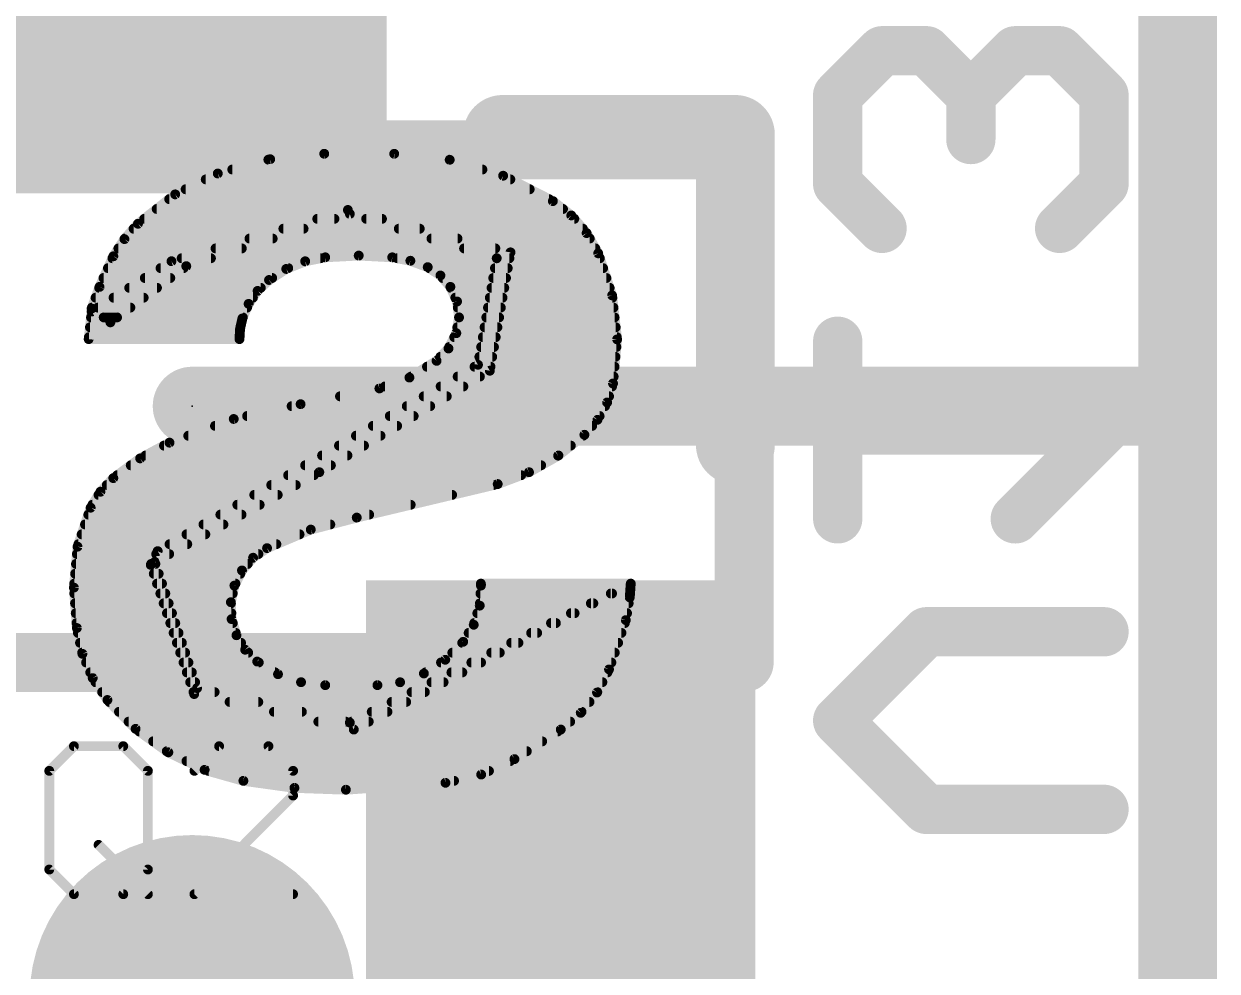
# Model space of a CAD drawing. Extents: x 0 to 108, y -11 to 13.
# Drawn here: x 12.266 to 15.342, y 4.895 to 7.335 of the extents above; entities that cross this region are included whole.
import ezdxf

# ---------------------------------------------------------------- set-up
doc = ezdxf.new("R2010")
doc.units = 0
for name, color, linetype in [('1', 12, 'CONTINUOUS'), ('16', 132, 'CONTINUOUS'), ('20', 53, 'CONTINUOUS'), ('21', 41, 'CONTINUOUS'), ('22', 40, 'CONTINUOUS'), ('23', 53, 'CONTINUOUS'), ('25', 253, 'CONTINUOUS'), ('29', 253, 'CONTINUOUS'), ('31', 4, 'CONTINUOUS'), ('51', 53, 'CONTINUOUS')]:
    doc.layers.add(name, color=color, linetype=linetype)

# ---------------------------------------------------------------- blocks, each defined once
blk = doc.blocks.new('PIE')
at = {"const_width": 0.5}
blk.add_lwpolyline([(0, -0.25, 1), (0, 0.25, 1), (0, -0.25)], format="xyb", dxfattribs=at)
blk = doc.blocks.new('RECT')
blk.add_solid([(-0.5, -0.5), (0.5, -0.5), (-0.5, 0.5), (0.5, 0.5)])

msp = doc.modelspace()

# ---------------------------------------------------------------- linework, layer by layer
at = {"layer": '1', "const_width": 0.3048}
for points in [[(12.7, 7.45), (12.7, 7.493)], [(13.65, 3.91), (13.65, 5.35)]]:
    msp.add_lwpolyline(points, dxfattribs=at)
at = {"layer": '1', "const_width": 0.1524}
for points in [[(12.6238, 7.45, 1), (12.7762, 7.45)], [(13.7262, 5.35, 1), (13.5738, 5.35)]]:
    msp.add_lwpolyline(points, format="xyb", dxfattribs=at)
at = {"layer": '16', "const_width": 0.127}
for points in [[(14.4781, 7.2657), (14.3637, 7.1513)], [(14.5925, 7.2657), (14.4781, 7.2657)], [(14.7069, 7.1513), (14.5925, 7.2657)], [(14.8213, 7.2657), (14.7069, 7.1513)], [(14.9357, 7.2657), (14.8213, 7.2657)], [(15.0501, 7.1513), (14.9357, 7.2657)], [(14.3637, 7.1513), (14.3637, 6.9225)], [(14.7069, 7.1513), (14.7069, 7.0369)], [(15.0501, 6.9225), (15.0501, 7.1513)], [(14.3637, 6.9225), (14.4781, 6.8081)], [(14.9357, 6.8081), (15.0501, 6.9225)], [(14.3637, 6.0597), (14.3637, 6.5173)], [(15.0501, 6.2885), (14.3637, 6.2885)], [(14.8213, 6.0597), (15.0501, 6.2885)], [(14.3637, 5.54), (14.5925, 5.7688)], [(14.5925, 5.7688), (15.0501, 5.7688)], [(14.5925, 5.3113), (14.3637, 5.54)], [(15.0501, 5.3113), (14.5925, 5.3113)]]:
    msp.add_lwpolyline(points, dxfattribs=at)
at = {"layer": '16', "const_width": 0.0635}
for points in [[(14.4781, 7.2974, 1), (14.4781, 7.2339)], [(14.5005, 7.2432, 1), (14.4556, 7.2881)], [(14.6149, 7.2881, 1), (14.57, 7.2432)], [(14.5925, 7.2339, 1), (14.5925, 7.2974)], [(14.8213, 7.2974, 1), (14.8213, 7.2339)], [(14.8437, 7.2432, 1), (14.7988, 7.2881)], [(14.9581, 7.2881, 1), (14.9132, 7.2432)], [(14.9357, 7.2339, 1), (14.9357, 7.2974)], [(14.3412, 7.1737, 1), (14.3862, 7.1288)], [(14.3955, 7.1513, 1), (14.332, 7.1513)], [(14.7386, 7.1513, 1), (14.6751, 7.1513)], [(14.6844, 7.1737, 1), (14.7293, 7.1288)], [(14.6844, 7.1288, 1), (14.7293, 7.1737)], [(15.0818, 7.1513, 1), (15.0183, 7.1513)], [(15.0276, 7.1288, 1), (15.0725, 7.1737)], [(14.6751, 7.0369, 1), (14.7386, 7.0369)], [(14.3862, 6.9449, 1), (14.3412, 6.9)], [(15.0725, 6.9, 1), (15.0276, 6.9449)], [(14.332, 6.9225, 1), (14.3955, 6.9225)], [(15.0183, 6.9225, 1), (15.0818, 6.9225)], [(14.4556, 6.7856, 1), (14.5005, 6.8305)], [(14.9132, 6.8305, 1), (14.9581, 6.7856)], [(14.3955, 6.5173, 1), (14.332, 6.5173)], [(14.3637, 6.3202, 1), (14.3637, 6.2567)], [(15.0725, 6.266, 1), (15.0276, 6.3109)], [(15.0501, 6.2567, 1), (15.0501, 6.3202)], [(14.332, 6.0597, 1), (14.3955, 6.0597)], [(14.7988, 6.0821, 1), (14.8437, 6.0372)], [(14.5925, 5.8006, 1), (14.5925, 5.7371)], [(14.6149, 5.7464, 1), (14.57, 5.7913)], [(15.0501, 5.7371, 1), (15.0501, 5.8006)], [(14.3862, 5.5625, 1), (14.3412, 5.5176)], [(14.3412, 5.5625, 1), (14.3862, 5.5176)], [(14.5925, 5.343, 1), (14.5925, 5.2795)], [(14.57, 5.2888, 1), (14.6149, 5.3337)], [(15.0501, 5.2795, 1), (15.0501, 5.343)]]:
    msp.add_lwpolyline(points, format="xyb", dxfattribs=at)
at = {"layer": '20', "const_width": 0.2032}
msp.add_lwpolyline([(15.24, 0), (15.24, 12.7)], dxfattribs=at)
at = {"layer": '21', "const_width": 0.2032}
for points in [[(13.5, 7.05), (14.1, 7.05)], [(14.1, 7.05), (14.1, 6.25)], [(12.7, 6.35), (15.24, 6.35)]]:
    msp.add_lwpolyline(points, dxfattribs=at)
at = {"layer": '21', "const_width": 0.1016}
for points in [[(13.5, 7.1008, 1), (13.5, 6.9992)], [(14.1508, 7.05, 1), (14.0492, 7.05)], [(14.1, 6.9992, 1), (14.1, 7.1008)], [(12.7, 6.4008, 1), (12.7, 6.2992)], [(15.24, 6.2992, 1), (15.24, 6.4008)], [(14.0492, 6.25, 1), (14.1508, 6.25)]]:
    msp.add_lwpolyline(points, format="xyb", dxfattribs=at)
at = {"layer": '22', "const_width": 0.0254}
for points in [[(12.9011, 6.9863), (13.0404, 7.0002)], [(13.0404, 7.0002), (13.2207, 7.0002)], [(13.2207, 7.0002), (13.3637, 6.9847)], [(12.766, 6.9494), (12.9011, 6.9863)], [(12.8964, 6.985), (13.3611, 6.985)], [(13.3637, 6.9847), (13.5015, 6.9436)], [(12.6563, 6.8956), (12.766, 6.9494)], [(12.8034, 6.9596), (13.448, 6.9596)], [(13.5015, 6.9436), (13.6296, 6.8783)], [(12.6832, 6.9088), (13.5698, 6.9088)], [(12.735, 6.9342), (13.52, 6.9342)], [(12.5603, 6.8199), (12.6563, 6.8956)], [(12.6408, 6.8834), (13.6196, 6.8834)], [(13.6296, 6.8783), (13.6771, 6.8414)], [(12.6086, 6.858), (13.6557, 6.858)], [(12.6467, 6.7234), (13.1013, 6.8555)], [(13.1013, 6.8555), (13.5204, 6.7462)], [(12.5254, 6.7804), (12.5603, 6.8199)], [(12.5764, 6.8326), (13.0666, 6.8326)], [(13.1064, 6.8453), (12.6848, 6.7107)], [(13.0225, 6.8326), (13.1891, 6.8326)], [(13.4849, 6.731), (13.1064, 6.8453)], [(13.1485, 6.8326), (13.6848, 6.8326)], [(13.6771, 6.8414), (13.7166, 6.7959)], [(12.5491, 6.8072), (12.9871, 6.8072)], [(12.9351, 6.8072), (13.2865, 6.8072)], [(13.2326, 6.8072), (13.7068, 6.8072)], [(13.7166, 6.7959), (13.7465, 6.7437)], [(12.4968, 6.7361), (12.5254, 6.7804)], [(12.5099, 6.7564), (12.8279, 6.7564)], [(12.5267, 6.7818), (12.9075, 6.7818)], [(12.7603, 6.7564), (13.4813, 6.7564)], [(12.8477, 6.7818), (13.3839, 6.7818)], [(13.3167, 6.7818), (13.7247, 6.7818)], [(13.4008, 6.7564), (13.7392, 6.7564)], [(12.4409, 6.5938), (12.6467, 6.7234)], [(12.4612, 6.6573), (12.4968, 6.7361)], [(12.4945, 6.731), (12.7484, 6.731)], [(12.6729, 6.731), (13.0304, 6.731)], [(12.9913, 6.7232), (12.9424, 6.7035)], [(13.0429, 6.7335), (12.9913, 6.7232)], [(13.1293, 6.738), (13.0429, 6.7335)], [(13.2156, 6.7335), (13.1293, 6.738)], [(13.2624, 6.7246), (13.2156, 6.7335)], [(13.2288, 6.731), (13.5177, 6.731)], [(13.3071, 6.7081), (13.2624, 6.7246)], [(13.4366, 6.4567), (13.4849, 6.731)], [(13.5204, 6.7462), (13.4671, 6.4414)], [(13.4849, 6.731), (13.7507, 6.731)], [(13.7465, 6.7437), (13.7823, 6.6354)], [(12.483, 6.7056), (12.6779, 6.7056)], [(12.6848, 6.7107), (12.4892, 6.5659)], [(12.6184, 6.7056), (12.9476, 6.7056)], [(12.9424, 6.7035), (12.8981, 6.6751)], [(13.3398, 6.6868), (13.3071, 6.7081)], [(13.3109, 6.7056), (13.5133, 6.7056)], [(13.4804, 6.7056), (13.7591, 6.7056)], [(12.4715, 6.6802), (12.6436, 6.6802)], [(12.5781, 6.6802), (12.9061, 6.6802)], [(12.8981, 6.6751), (12.8687, 6.647)], [(13.3655, 6.6573), (13.3398, 6.6868)], [(13.3456, 6.6802), (13.5089, 6.6802)], [(13.476, 6.6802), (13.7675, 6.6802)], [(12.4409, 6.6015), (12.4612, 6.6573)], [(12.4603, 6.6548), (12.6093, 6.6548)], [(12.5378, 6.6548), (12.8769, 6.6548)], [(12.8687, 6.647), (12.8455, 6.6135)], [(13.3826, 6.6197), (13.3655, 6.6573)], [(13.3666, 6.6548), (13.5044, 6.6548)], [(13.4715, 6.6548), (13.7759, 6.6548)], [(13.7823, 6.6354), (13.7952, 6.522)], [(12.4892, 6.5659), (12.4409, 6.6015)], [(12.4418, 6.604), (12.5407, 6.604)], [(12.4511, 6.6294), (12.575, 6.6294)], [(12.4571, 6.604), (12.8415, 6.604)], [(12.4974, 6.6294), (12.8566, 6.6294)], [(12.8455, 6.6135), (12.8295, 6.5761)], [(13.3782, 6.6294), (13.5, 6.6294)], [(13.3878, 6.5787), (13.3826, 6.6197)], [(13.3846, 6.604), (13.4955, 6.604)], [(13.4625, 6.604), (13.7859, 6.604)], [(13.467, 6.6294), (13.783, 6.6294)], [(12.4333, 6.5227), (12.4409, 6.5938)], [(12.4393, 6.5786), (12.8306, 6.5786)], [(12.472, 6.5786), (12.5064, 6.5786)], [(12.8295, 6.5761), (12.8235, 6.5497)], [(13.3807, 6.538), (13.3878, 6.5787)], [(13.3878, 6.5786), (13.4911, 6.5786)], [(13.4581, 6.5786), (13.7887, 6.5786)], [(12.4366, 6.5532), (12.8243, 6.5532)], [(12.8235, 6.5497), (12.8219, 6.5227)], [(13.3606, 6.4986), (13.3807, 6.538)], [(13.3834, 6.5532), (13.4867, 6.5532)], [(13.4536, 6.5532), (13.7916, 6.5532)], [(12.8219, 6.5227), (12.4333, 6.5227)], [(12.4338, 6.5278), (12.8222, 6.5278)], [(13.3755, 6.5278), (13.4822, 6.5278)], [(13.4491, 6.5278), (13.7945, 6.5278)], [(13.7952, 6.522), (13.7846, 6.4084)], [(13.3299, 6.4668), (13.3606, 6.4986)], [(13.3397, 6.477), (13.4733, 6.477)], [(13.3625, 6.5024), (13.4778, 6.5024)], [(13.4402, 6.477), (13.791, 6.477)], [(13.4446, 6.5024), (13.7934, 6.5024)], [(12.6111, 5.9766), (13.4366, 6.4567)], [(13.2599, 6.4237), (13.3299, 6.4668)], [(13.3052, 6.4516), (13.4689, 6.4516)], [(13.4278, 6.4516), (13.7886, 6.4516)], [(13.4671, 6.4414), (13.0277, 6.1798)], [(13.1826, 6.3957), (13.2599, 6.4237)], [(13.264, 6.4262), (13.4416, 6.4262)], [(13.3842, 6.4262), (13.7863, 6.4262)], [(12.9794, 6.3551), (13.1826, 6.3957)], [(13.1967, 6.4008), (13.3989, 6.4008)], [(13.3405, 6.4008), (13.7822, 6.4008)], [(13.7846, 6.4084), (13.7695, 6.3595)], [(12.8071, 6.317), (12.9794, 6.3551)], [(13.081, 6.3754), (13.3562, 6.3754)], [(13.2968, 6.3754), (13.7744, 6.3754)], [(13.7695, 6.3595), (13.7445, 6.3148)], [(12.8416, 6.3246), (13.2709, 6.3246)], [(12.9564, 6.35), (13.3136, 6.35)], [(13.2095, 6.3246), (13.75, 6.3246)], [(13.2531, 6.35), (13.7642, 6.35)], [(12.6416, 6.256), (12.8071, 6.317)], [(12.7589, 6.2992), (13.2283, 6.2992)], [(13.1658, 6.2992), (13.7309, 6.2992)], [(13.7445, 6.3148), (13.7109, 6.2763)], [(12.6899, 6.2738), (13.1856, 6.2738)], [(13.1221, 6.2738), (13.7078, 6.2738)], [(13.7109, 6.2763), (13.6433, 6.2225)], [(12.5659, 6.2155), (12.6416, 6.256)], [(12.6274, 6.2484), (13.1429, 6.2484)], [(13.0784, 6.2484), (13.6758, 6.2484)], [(12.4968, 6.1646), (12.5659, 6.2155)], [(12.58, 6.223), (13.1003, 6.223)], [(13.0348, 6.223), (13.6439, 6.223)], [(13.6433, 6.2225), (13.5682, 6.1799)], [(12.5071, 6.1722), (13.0137, 6.1722)], [(12.5417, 6.1976), (13.0576, 6.1976)], [(13.0277, 6.1798), (12.6035, 5.9487)], [(12.9474, 6.1722), (13.5479, 6.1722)], [(12.9911, 6.1976), (13.5994, 6.1976)], [(13.5682, 6.1799), (13.4874, 6.1493)], [(12.4636, 6.1296), (12.4968, 6.1646)], [(12.4799, 6.1468), (12.9671, 6.1468)], [(12.9037, 6.1468), (13.4769, 6.1468)], [(13.4874, 6.1493), (13.1242, 6.063)], [(12.4384, 6.0884), (12.4636, 6.1296)], [(12.4586, 6.1214), (12.9205, 6.1214)], [(12.8601, 6.1214), (13.37, 6.1214)], [(12.4046, 5.9881), (12.4384, 6.0884)], [(12.443, 6.096), (12.8739, 6.096)], [(12.8164, 6.096), (13.2631, 6.096)], [(12.4324, 6.0706), (12.8273, 6.0706)], [(12.7727, 6.0706), (13.1562, 6.0706)], [(13.1242, 6.063), (13.0057, 6.0321)], [(12.4153, 6.0198), (12.734, 6.0198)], [(12.4239, 6.0452), (12.7806, 6.0452)], [(12.6854, 6.0198), (12.9768, 6.0198)], [(12.7291, 6.0452), (13.056, 6.0452)], [(13.0057, 6.0321), (12.893, 5.9842)], [(12.3952, 5.8826), (12.4046, 5.9881)], [(12.4068, 5.9944), (12.6874, 5.9944)], [(12.6417, 5.9944), (12.917, 5.9944)], [(12.4029, 5.969), (12.6408, 5.969)], [(12.5933, 5.9411), (12.6111, 5.9766)], [(12.6073, 5.969), (12.8708, 5.969)], [(12.857, 5.9595), (12.8284, 5.9266)], [(12.893, 5.9842), (12.857, 5.9595)], [(12.4006, 5.9436), (12.6052, 5.9436)], [(12.7051, 5.6083), (12.5933, 5.9411)], [(12.5946, 5.9436), (12.8432, 5.9436)], [(12.6035, 5.9487), (12.7127, 5.6236)], [(12.8284, 5.9266), (12.8089, 5.8876)], [(12.3961, 5.8928), (12.6223, 5.8928)], [(12.3984, 5.9182), (12.6137, 5.9182)], [(12.601, 5.9182), (12.8242, 5.9182)], [(12.6095, 5.8928), (12.8115, 5.8928)], [(13.1064, 5.5347), (13.8303, 5.8928)], [(13.8303, 5.8928), (13.1166, 5.5169)], [(13.4442, 5.8877), (13.4442, 5.8928)], [(13.4442, 5.8928), (13.8303, 5.8928)], [(13.8303, 5.8928), (13.8278, 5.8572)], [(12.4028, 5.7785), (12.3952, 5.8826)], [(12.3963, 5.8674), (12.6308, 5.8674)], [(12.6181, 5.8674), (12.8045, 5.8674)], [(12.8089, 5.8876), (12.7998, 5.845)], [(13.4412, 5.8361), (13.4442, 5.8877)], [(13.443, 5.8674), (13.7821, 5.8674)], [(13.779, 5.8674), (13.8285, 5.8674)], [(12.3982, 5.842), (12.6393, 5.842)], [(12.6266, 5.842), (12.7999, 5.842)], [(12.7998, 5.845), (12.8016, 5.8014)], [(13.4256, 5.7869), (13.4412, 5.8361)], [(13.4415, 5.842), (13.7339, 5.842)], [(13.7276, 5.842), (13.8251, 5.842)], [(13.8278, 5.8572), (13.8176, 5.7988)], [(12.4, 5.8166), (12.6479, 5.8166)], [(12.6351, 5.8166), (12.801, 5.8166)], [(12.8016, 5.8014), (12.8142, 5.7598)], [(13.435, 5.8166), (13.6856, 5.8166)], [(13.6763, 5.8166), (13.8207, 5.8166)], [(12.4019, 5.7912), (12.6564, 5.7912)], [(12.4171, 5.7121), (12.4028, 5.7785)], [(12.6437, 5.7912), (12.8047, 5.7912)], [(13.3985, 5.7429), (13.4256, 5.7869)], [(13.427, 5.7912), (13.6374, 5.7912)], [(13.6249, 5.7912), (13.815, 5.7912)], [(13.8176, 5.7988), (13.7744, 5.6718)], [(12.4055, 5.7658), (12.6649, 5.7658)], [(12.411, 5.7404), (12.6735, 5.7404)], [(12.6522, 5.7658), (12.8124, 5.7658)], [(12.6607, 5.7404), (12.8259, 5.7404)], [(12.8142, 5.7598), (12.8367, 5.7226)], [(13.3523, 5.6966), (13.3985, 5.7429)], [(13.396, 5.7404), (13.5409, 5.7404)], [(13.4126, 5.7658), (13.5892, 5.7658)], [(13.5222, 5.7404), (13.7977, 5.7404)], [(13.5736, 5.7658), (13.8064, 5.7658)], [(12.4165, 5.715), (12.682, 5.715)], [(12.4437, 5.6495), (12.4171, 5.7121)], [(12.6693, 5.715), (12.8444, 5.715)], [(12.8367, 5.7226), (12.8676, 5.6921)], [(13.3706, 5.715), (13.4927, 5.715)], [(13.4709, 5.715), (13.7891, 5.715)], [(12.4266, 5.6896), (12.6905, 5.6896)], [(12.6778, 5.6896), (12.8717, 5.6896)], [(12.8676, 5.6921), (12.9212, 5.6594)], [(13.2973, 5.6614), (13.3523, 5.6966)], [(13.3413, 5.6896), (13.4445, 5.6896)], [(13.4195, 5.6896), (13.7805, 5.6896)], [(12.4374, 5.6642), (12.6991, 5.6642)], [(12.4816, 5.5931), (12.4437, 5.6495)], [(12.6863, 5.6642), (12.9134, 5.6642)], [(12.9212, 5.6594), (12.9806, 5.6388)], [(13.2359, 5.6388), (13.2973, 5.6614)], [(13.3016, 5.6642), (13.3963, 5.6642)], [(13.3682, 5.6642), (13.7705, 5.6642)], [(13.7744, 5.6718), (13.7435, 5.6123)], [(12.4509, 5.6388), (12.7076, 5.6388)], [(12.6949, 5.6388), (12.9807, 5.6388)], [(12.7127, 5.6236), (13.1064, 5.5347)], [(12.9806, 5.6388), (13.0429, 5.6312)], [(13.0429, 5.6312), (13.1775, 5.6312)], [(13.1775, 5.6312), (13.2359, 5.6388)], [(13.2359, 5.6388), (13.348, 5.6388)], [(13.3168, 5.6388), (13.7573, 5.6388)], [(12.468, 5.6134), (12.7579, 5.6134)], [(12.5542, 5.5188), (12.4816, 5.5931)], [(12.4866, 5.588), (12.8704, 5.588)], [(12.7034, 5.6134), (13.2998, 5.6134)], [(13.1166, 5.5169), (12.7051, 5.6083)], [(12.7965, 5.588), (13.2516, 5.588)], [(13.2141, 5.588), (13.724, 5.588)], [(13.2655, 5.6134), (13.7441, 5.6134)], [(13.7435, 5.6123), (13.7015, 5.5599)], [(12.5114, 5.5626), (12.9828, 5.5626)], [(12.9108, 5.5626), (13.2034, 5.5626)], [(13.1628, 5.5626), (13.7036, 5.5626)], [(13.7015, 5.5599), (13.65, 5.5169)], [(12.5362, 5.5372), (13.0953, 5.5372)], [(13.0252, 5.5372), (13.1551, 5.5372)], [(13.1115, 5.5372), (13.6743, 5.5372)], [(12.6386, 5.4582), (12.5542, 5.5188)], [(12.5639, 5.5118), (13.642, 5.5118)], [(13.65, 5.5169), (13.5306, 5.4407)], [(12.5993, 5.4864), (13.6022, 5.4864)], [(12.6346, 5.461), (13.5624, 5.461)], [(12.7321, 5.413), (12.6386, 5.4582)], [(12.6854, 5.4356), (13.5196, 5.4356)], [(13.5306, 5.4407), (13.4449, 5.4009)], [(12.8321, 5.3848), (12.7321, 5.413)], [(12.7422, 5.4102), (13.4649, 5.4102)], [(13.4449, 5.4009), (13.3528, 5.3797)], [(12.9636, 5.3666), (12.8321, 5.3848)], [(12.8321, 5.3848), (13.3749, 5.3848)], [(13.3528, 5.3797), (13.0962, 5.3619)], [(13.0962, 5.3619), (12.9636, 5.3666)]]:
    msp.add_lwpolyline(points, dxfattribs=at)
at = {"layer": '22', "const_width": 0.0127}
for points in [[(13.0404, 7.0066, 1), (13.0404, 6.9939)], [(13.041, 6.9939, 1), (13.0398, 7.0065)], [(13.2214, 7.0065, 1), (13.22, 6.9939)], [(13.2207, 6.9939, 1), (13.2207, 7.0066)], [(12.8964, 6.9914, 1), (12.8964, 6.9787)], [(12.9004, 6.9926, 1), (12.9017, 6.98)], [(12.9028, 6.9801, 1), (12.8994, 6.9924)], [(13.3655, 6.9908, 1), (13.3619, 6.9786)], [(13.3611, 6.9787, 1), (13.3611, 6.9914)], [(13.363, 6.9784, 1), (13.3644, 6.991)], [(12.7643, 6.9555, 1), (12.7677, 6.9433)], [(12.7688, 6.9437, 1), (12.7632, 6.9551)], [(12.8034, 6.966, 1), (12.8034, 6.9532)], [(13.448, 6.9532, 1), (13.448, 6.966)], [(13.5044, 6.9493, 1), (13.4986, 6.938)], [(13.4997, 6.9376, 1), (13.5033, 6.9497)], [(12.6832, 6.9152, 1), (12.6832, 6.9024)], [(12.735, 6.9406, 1), (12.735, 6.9279)], [(13.52, 6.9279, 1), (13.52, 6.9406)], [(13.5698, 6.9024, 1), (13.5698, 6.9152)], [(12.6408, 6.8898, 1), (12.6408, 6.877)], [(12.6535, 6.9013, 1), (12.6591, 6.8899)], [(12.6602, 6.8906, 1), (12.6523, 6.9006)], [(13.6196, 6.877, 1), (13.6196, 6.8898)], [(13.6335, 6.8833, 1), (13.6257, 6.8733)], [(13.6267, 6.8726, 1), (13.6325, 6.884)], [(12.6086, 6.8644, 1), (12.6086, 6.8517)], [(13.1029, 6.8616, 1), (13.0997, 6.8494)], [(13.1031, 6.8494, 1), (13.0995, 6.8616)], [(13.6557, 6.8517, 1), (13.6557, 6.8644)], [(12.5564, 6.8249, 1), (12.5642, 6.8149)], [(12.5651, 6.8157, 1), (12.5555, 6.8241)], [(12.5764, 6.839, 1), (12.5764, 6.8262)], [(13.0225, 6.839, 1), (13.0225, 6.8262)], [(13.0666, 6.8262, 1), (13.0666, 6.839)], [(13.1082, 6.8514, 1), (13.1046, 6.8392)], [(13.1083, 6.8393, 1), (13.1045, 6.8513)], [(13.1485, 6.839, 1), (13.1485, 6.8262)], [(13.1891, 6.8262, 1), (13.1891, 6.839)], [(13.6819, 6.8455, 1), (13.6723, 6.8372)], [(13.6732, 6.8364, 1), (13.681, 6.8464)], [(13.6848, 6.8262, 1), (13.6848, 6.839)], [(12.5491, 6.8136, 1), (12.5491, 6.8008)], [(12.9351, 6.8136, 1), (12.9351, 6.8008)], [(12.9871, 6.8008, 1), (12.9871, 6.8136)], [(13.2326, 6.8136, 1), (13.2326, 6.8008)], [(13.2865, 6.8008, 1), (13.2865, 6.8136)], [(13.7068, 6.8008, 1), (13.7068, 6.8136)], [(13.7221, 6.7991, 1), (13.7111, 6.7928)], [(13.7118, 6.7918, 1), (13.7214, 6.8001)], [(12.5099, 6.7628, 1), (12.5099, 6.75)], [(12.5207, 6.7846, 1), (12.5302, 6.7762)], [(12.5308, 6.7769, 1), (12.5201, 6.7838)], [(12.5267, 6.7882, 1), (12.5267, 6.7755)], [(12.7603, 6.7628, 1), (12.7603, 6.75)], [(12.8279, 6.75, 1), (12.8279, 6.7628)], [(12.8477, 6.7882, 1), (12.8477, 6.7755)], [(12.9075, 6.7755, 1), (12.9075, 6.7882)], [(13.3167, 6.7882, 1), (13.3167, 6.7755)], [(13.3839, 6.7755, 1), (13.3839, 6.7882)], [(13.4008, 6.7628, 1), (13.4008, 6.75)], [(13.4813, 6.75, 1), (13.4813, 6.7628)], [(13.7247, 6.7755, 1), (13.7247, 6.7882)], [(13.7392, 6.75, 1), (13.7392, 6.7628)], [(12.4945, 6.7374, 1), (12.4945, 6.7247)], [(12.4915, 6.7395, 1), (12.5021, 6.7327)], [(12.5026, 6.7335, 1), (12.491, 6.7387)], [(12.6449, 6.7295, 1), (12.6485, 6.7173)], [(12.6501, 6.718, 1), (12.6433, 6.7288)], [(12.6729, 6.7374, 1), (12.6729, 6.7247)], [(12.7484, 6.7247, 1), (12.7484, 6.7374)], [(12.99, 6.7294, 1), (12.9925, 6.717)], [(12.9936, 6.7173, 1), (12.9889, 6.7291)], [(13.0304, 6.7247, 1), (13.0304, 6.7374)], [(13.0426, 6.7398, 1), (13.0432, 6.7272)], [(13.0441, 6.7273, 1), (13.0417, 6.7397)], [(13.1296, 6.7443, 1), (13.1289, 6.7316)], [(13.1296, 6.7316, 1), (13.1289, 6.7443)], [(13.2168, 6.7397, 1), (13.2144, 6.7273)], [(13.2153, 6.7272, 1), (13.2159, 6.7398)], [(13.2288, 6.7374, 1), (13.2288, 6.7247)], [(13.2646, 6.7306, 1), (13.2602, 6.7187)], [(13.2612, 6.7184, 1), (13.2636, 6.7309)], [(13.4849, 6.7374, 1), (13.4849, 6.7247)], [(13.4912, 6.7299, 1), (13.4786, 6.7321)], [(13.4831, 6.7249, 1), (13.4867, 6.7371)], [(13.5267, 6.7451, 1), (13.5141, 6.7473)], [(13.5177, 6.7247, 1), (13.5177, 6.7374)], [(13.5188, 6.7401, 1), (13.522, 6.7523)], [(13.7525, 6.7457, 1), (13.7405, 6.7417)], [(13.741, 6.7405, 1), (13.752, 6.7469)], [(13.7507, 6.7247, 1), (13.7507, 6.7374)], [(12.483, 6.712, 1), (12.483, 6.6993)], [(12.6184, 6.712, 1), (12.6184, 6.6993)], [(12.6779, 6.6993, 1), (12.6779, 6.712)], [(12.6829, 6.7167, 1), (12.6867, 6.7047)], [(12.6886, 6.7056, 1), (12.681, 6.7158)], [(12.9401, 6.7094, 1), (12.9448, 6.6976)], [(12.9459, 6.6982, 1), (12.939, 6.7089)], [(12.9476, 6.6993, 1), (12.9476, 6.712)], [(13.3106, 6.7134, 1), (13.3036, 6.7028)], [(13.3109, 6.712, 1), (13.3109, 6.6993)], [(13.3049, 6.7021, 1), (13.3093, 6.7141)], [(13.4804, 6.712, 1), (13.4804, 6.6993)], [(13.5133, 6.6993, 1), (13.5133, 6.712)], [(13.7591, 6.6993, 1), (13.7591, 6.712)], [(12.4715, 6.6866, 1), (12.4715, 6.6738)], [(12.5781, 6.6866, 1), (12.5781, 6.6738)], [(12.6436, 6.6738, 1), (12.6436, 6.6866)], [(12.8947, 6.6804, 1), (12.9015, 6.6698)], [(12.9025, 6.6705, 1), (12.8937, 6.6797)], [(12.9061, 6.6738, 1), (12.9061, 6.6866)], [(13.3446, 6.6909, 1), (13.3351, 6.6826)], [(13.3364, 6.6815, 1), (13.3433, 6.6921)], [(13.3456, 6.6866, 1), (13.3456, 6.6738)], [(13.476, 6.6866, 1), (13.476, 6.6738)], [(13.5089, 6.6738, 1), (13.5089, 6.6866)], [(13.7675, 6.6738, 1), (13.7675, 6.6866)], [(12.4603, 6.6612, 1), (12.4603, 6.6485)], [(12.4554, 6.6599, 1), (12.467, 6.6547)], [(12.4672, 6.6551, 1), (12.4552, 6.6595)], [(12.5378, 6.6612, 1), (12.5378, 6.6485)], [(12.6093, 6.6485, 1), (12.6093, 6.6612)], [(12.8643, 6.6515, 1), (12.8731, 6.6424)], [(12.8739, 6.6433, 1), (12.8635, 6.6506)], [(12.8769, 6.6485, 1), (12.8769, 6.6612)], [(13.3713, 6.6599, 1), (13.3597, 6.6547)], [(13.3666, 6.6612, 1), (13.3666, 6.6485)], [(13.3607, 6.6531, 1), (13.3703, 6.6615)], [(13.4715, 6.6612, 1), (13.4715, 6.6485)], [(13.5044, 6.6485, 1), (13.5044, 6.6612)], [(13.7759, 6.6485, 1), (13.7759, 6.6612)], [(13.7886, 6.6361, 1), (13.776, 6.6346)], [(13.7763, 6.6334, 1), (13.7883, 6.6374)], [(12.4447, 6.6066, 1), (12.4371, 6.5964)], [(12.4418, 6.6104, 1), (12.4418, 6.5976)], [(12.4511, 6.6358, 1), (12.4511, 6.6231)], [(12.4571, 6.6104, 1), (12.4571, 6.5976)], [(12.4974, 6.6358, 1), (12.4974, 6.6231)], [(12.5407, 6.5976, 1), (12.5407, 6.6104)], [(12.575, 6.6231, 1), (12.575, 6.6358)], [(12.8403, 6.6171, 1), (12.8508, 6.6099)], [(12.8514, 6.611, 1), (12.8397, 6.616)], [(12.8415, 6.5976, 1), (12.8415, 6.6104)], [(12.8566, 6.6231, 1), (12.8566, 6.6358)], [(13.3782, 6.6358, 1), (13.3782, 6.6231)], [(13.3889, 6.6205, 1), (13.3763, 6.6189)], [(13.3768, 6.6171, 1), (13.3884, 6.6223)], [(13.3846, 6.6104, 1), (13.3846, 6.5976)], [(13.4625, 6.6104, 1), (13.4625, 6.5976)], [(13.467, 6.6358, 1), (13.467, 6.6231)], [(13.4955, 6.5976, 1), (13.4955, 6.6104)], [(13.5, 6.6231, 1), (13.5, 6.6358)], [(13.783, 6.6231, 1), (13.783, 6.6358)], [(13.7859, 6.5976, 1), (13.7859, 6.6104)], [(12.4393, 6.585, 1), (12.4393, 6.5723)], [(12.4349, 6.6037, 1), (12.4469, 6.5993)], [(12.4375, 6.5992, 1), (12.4443, 6.5884)], [(12.4472, 6.5931, 1), (12.4346, 6.5945)], [(12.472, 6.585, 1), (12.472, 6.5723)], [(12.5064, 6.5723, 1), (12.5064, 6.585)], [(12.8237, 6.5786, 1), (12.8353, 6.5736)], [(12.8357, 6.5747, 1), (12.8233, 6.5775)], [(12.8306, 6.5723, 1), (12.8306, 6.585)], [(13.3878, 6.585, 1), (13.3878, 6.5723)], [(13.3815, 6.5779, 1), (13.3941, 6.5795)], [(13.3941, 6.5776, 1), (13.3816, 6.5798)], [(13.4581, 6.585, 1), (13.4581, 6.5723)], [(13.4911, 6.5723, 1), (13.4911, 6.585)], [(13.7887, 6.5723, 1), (13.7887, 6.585)], [(12.4366, 6.5596, 1), (12.4366, 6.5469)], [(12.4854, 6.571, 1), (12.493, 6.5608)], [(12.4854, 6.5608, 1), (12.493, 6.571)], [(12.8173, 6.5511, 1), (12.8297, 6.5483)], [(12.8299, 6.5493, 1), (12.8172, 6.5501)], [(12.8243, 6.5469, 1), (12.8243, 6.5596)], [(13.3864, 6.5351, 1), (13.375, 6.5409)], [(13.3834, 6.5596, 1), (13.3834, 6.5469)], [(13.4536, 6.5596, 1), (13.4536, 6.5469)], [(13.4867, 6.5469, 1), (13.4867, 6.5596)], [(13.7916, 6.5469, 1), (13.7916, 6.5596)], [(12.4333, 6.5291, 1), (12.4333, 6.5164)], [(12.427, 6.5234, 1), (12.4396, 6.522)], [(12.4338, 6.5342, 1), (12.4338, 6.5214)], [(12.8156, 6.5231, 1), (12.8282, 6.5223)], [(12.8219, 6.5164, 1), (12.8219, 6.5291)], [(12.8222, 6.5214, 1), (12.8222, 6.5342)], [(13.3755, 6.5342, 1), (13.3755, 6.5214)], [(13.3744, 6.5391, 1), (13.387, 6.5369)], [(13.4491, 6.5342, 1), (13.4491, 6.5214)], [(13.4822, 6.5214, 1), (13.4822, 6.5342)], [(13.8015, 6.5214, 1), (13.7889, 6.5226)], [(13.7889, 6.5213, 1), (13.8015, 6.5227)], [(13.7945, 6.5214, 1), (13.7945, 6.5342)], [(13.3397, 6.4834, 1), (13.3397, 6.4707)], [(13.3549, 6.5015, 1), (13.3663, 6.4957)], [(13.3652, 6.4942, 1), (13.356, 6.503)], [(13.3625, 6.5088, 1), (13.3625, 6.4961)], [(13.4402, 6.4834, 1), (13.4402, 6.4707)], [(13.4446, 6.5088, 1), (13.4446, 6.4961)], [(13.4733, 6.4707, 1), (13.4733, 6.4834)], [(13.4778, 6.4961, 1), (13.4778, 6.5088)], [(13.791, 6.4707, 1), (13.791, 6.4834)], [(13.7934, 6.4961, 1), (13.7934, 6.5088)], [(13.3052, 6.458, 1), (13.3052, 6.4452)], [(13.3253, 6.4712, 1), (13.3345, 6.4624)], [(13.3332, 6.4614, 1), (13.3266, 6.4722)], [(13.4278, 6.458, 1), (13.4278, 6.4452)], [(13.4303, 6.4578, 1), (13.4429, 6.4556)], [(13.4398, 6.4512, 1), (13.4334, 6.4622)], [(13.4689, 6.4452, 1), (13.4689, 6.458)], [(13.7886, 6.4452, 1), (13.7886, 6.458)], [(13.2566, 6.4291, 1), (13.2632, 6.4183)], [(13.264, 6.4326, 1), (13.264, 6.4199)], [(13.2621, 6.4177, 1), (13.2578, 6.4296)], [(13.3842, 6.4326, 1), (13.3842, 6.4199)], [(13.4416, 6.4199, 1), (13.4416, 6.4326)], [(13.4608, 6.4425, 1), (13.4734, 6.4403)], [(13.4703, 6.4359, 1), (13.4639, 6.4469)], [(13.7863, 6.4199, 1), (13.7863, 6.4326)], [(13.1804, 6.4017, 1), (13.1848, 6.3897)], [(13.1838, 6.3895, 1), (13.1814, 6.4019)], [(13.1967, 6.4072, 1), (13.1967, 6.3944)], [(13.3405, 6.4072, 1), (13.3405, 6.3944)], [(13.3989, 6.3944, 1), (13.3989, 6.4072)], [(13.7783, 6.409, 1), (13.7909, 6.4078)], [(13.7907, 6.4065, 1), (13.7785, 6.4103)], [(13.7822, 6.3944, 1), (13.7822, 6.4072)], [(12.9782, 6.3613, 1), (12.9806, 6.3489)], [(12.9808, 6.3489, 1), (12.978, 6.3613)], [(13.081, 6.3818, 1), (13.081, 6.369)], [(13.2968, 6.3818, 1), (13.2968, 6.369)], [(13.3562, 6.369, 1), (13.3562, 6.3818)], [(13.7634, 6.3614, 1), (13.7755, 6.3576)], [(13.775, 6.3564, 1), (13.7639, 6.3626)], [(13.7744, 6.369, 1), (13.7744, 6.3818)], [(12.8416, 6.331, 1), (12.8416, 6.3182)], [(12.9564, 6.3564, 1), (12.9564, 6.3437)], [(13.2095, 6.331, 1), (13.2095, 6.3182)], [(13.2531, 6.3564, 1), (13.2531, 6.3437)], [(13.2709, 6.3182, 1), (13.2709, 6.331)], [(13.3136, 6.3437, 1), (13.3136, 6.3564)], [(13.75, 6.3182, 1), (13.75, 6.331)], [(13.7642, 6.3437, 1), (13.7642, 6.3564)], [(12.7589, 6.3056, 1), (12.7589, 6.2928)], [(12.8058, 6.3232, 1), (12.8085, 6.3108)], [(12.8093, 6.311, 1), (12.805, 6.3229)], [(13.1658, 6.3056, 1), (13.1658, 6.2928)], [(13.2283, 6.2928, 1), (13.2283, 6.3056)], [(13.7309, 6.2928, 1), (13.7309, 6.3056)], [(13.739, 6.3179, 1), (13.7501, 6.3118)], [(13.7493, 6.3107, 1), (13.7398, 6.319)], [(12.6899, 6.2802, 1), (12.6899, 6.2675)], [(13.1221, 6.2802, 1), (13.1221, 6.2675)], [(13.1856, 6.2675, 1), (13.1856, 6.2802)], [(13.7061, 6.2805, 1), (13.7157, 6.2721)], [(13.7149, 6.2713, 1), (13.7069, 6.2813)], [(13.7078, 6.2675, 1), (13.7078, 6.2802)], [(12.6274, 6.2548, 1), (12.6274, 6.242)], [(12.6394, 6.262, 1), (12.6438, 6.25)], [(12.6446, 6.2504, 1), (12.6386, 6.2616)], [(13.0784, 6.2548, 1), (13.0784, 6.242)], [(13.1429, 6.242, 1), (13.1429, 6.2548)], [(13.6758, 6.242, 1), (13.6758, 6.2548)], [(12.5629, 6.2211, 1), (12.5689, 6.2099)], [(12.5697, 6.2104, 1), (12.5622, 6.2206)], [(12.58, 6.2294, 1), (12.58, 6.2166)], [(13.0348, 6.2294, 1), (13.0348, 6.2166)], [(13.1003, 6.2166, 1), (13.1003, 6.2294)], [(13.6393, 6.2275, 1), (13.6472, 6.2176)], [(13.6464, 6.217, 1), (13.6402, 6.2281)], [(13.6439, 6.2166, 1), (13.6439, 6.2294)], [(12.5071, 6.1786, 1), (12.5071, 6.1658)], [(12.5417, 6.204, 1), (12.5417, 6.1913)], [(12.9474, 6.1786, 1), (12.9474, 6.1658)], [(12.9911, 6.204, 1), (12.9911, 6.1913)], [(13.0137, 6.1658, 1), (13.0137, 6.1786)], [(13.0245, 6.1853, 1), (13.0309, 6.1743)], [(13.0307, 6.1742, 1), (13.0247, 6.1854)], [(13.0576, 6.1913, 1), (13.0576, 6.204)], [(13.5479, 6.1658, 1), (13.5479, 6.1786)], [(13.5651, 6.1854, 1), (13.5713, 6.1743)], [(13.5704, 6.1739, 1), (13.5659, 6.1858)], [(13.5994, 6.1913, 1), (13.5994, 6.204)], [(12.4799, 6.1532, 1), (12.4799, 6.1405)], [(12.493, 6.1697, 1), (12.5006, 6.1595)], [(12.5014, 6.1602, 1), (12.4922, 6.169)], [(12.9037, 6.1532, 1), (12.9037, 6.1405)], [(12.9671, 6.1405, 1), (12.9671, 6.1532)], [(13.4769, 6.1405, 1), (13.4769, 6.1532)], [(13.4852, 6.1552, 1), (13.4896, 6.1434)], [(13.4889, 6.1431, 1), (13.4859, 6.1555)], [(12.4586, 6.1278, 1), (12.4586, 6.1151)], [(12.459, 6.134, 1), (12.4682, 6.1252)], [(12.469, 6.1263, 1), (12.4581, 6.1329)], [(12.8601, 6.1278, 1), (12.8601, 6.1151)], [(12.9205, 6.1151, 1), (12.9205, 6.1278)], [(13.37, 6.1151, 1), (13.37, 6.1278)], [(12.433, 6.0917, 1), (12.4438, 6.0851)], [(12.4444, 6.0864, 1), (12.4324, 6.0904)], [(12.443, 6.1024, 1), (12.443, 6.0896)], [(12.8164, 6.1024, 1), (12.8164, 6.0896)], [(12.8739, 6.0896, 1), (12.8739, 6.1024)], [(13.2631, 6.0896, 1), (13.2631, 6.1024)], [(12.4324, 6.077, 1), (12.4324, 6.0643)], [(12.7727, 6.077, 1), (12.7727, 6.0643)], [(12.8273, 6.0643, 1), (12.8273, 6.077)], [(13.1227, 6.0692, 1), (13.1257, 6.0568)], [(13.1258, 6.0569, 1), (13.1226, 6.0691)], [(13.1562, 6.0643, 1), (13.1562, 6.077)], [(12.4153, 6.0262, 1), (12.4153, 6.0134)], [(12.4239, 6.0516, 1), (12.4239, 6.0389)], [(12.6854, 6.0262, 1), (12.6854, 6.0134)], [(12.7291, 6.0516, 1), (12.7291, 6.0389)], [(12.734, 6.0134, 1), (12.734, 6.0262)], [(12.7806, 6.0389, 1), (12.7806, 6.0516)], [(12.9768, 6.0134, 1), (12.9768, 6.0262)], [(13.0041, 6.0382, 1), (13.0073, 6.0259)], [(13.0082, 6.0262, 1), (13.0032, 6.0379)], [(13.056, 6.0389, 1), (13.056, 6.0516)], [(12.4109, 5.9875, 1), (12.3983, 5.9886)], [(12.4068, 6.0008, 1), (12.4068, 5.9881)], [(12.6417, 6.0008, 1), (12.6417, 5.9881)], [(12.6874, 5.9881, 1), (12.6874, 6.0008)], [(12.917, 5.9881, 1), (12.917, 6.0008)], [(12.4029, 5.9754, 1), (12.4029, 5.9627)], [(12.3986, 5.9901, 1), (12.4106, 5.986)], [(12.6073, 5.9754, 1), (12.6073, 5.9627)], [(12.6079, 5.9821, 1), (12.6143, 5.9711)], [(12.6168, 5.9738, 1), (12.6054, 5.9794)], [(12.6408, 5.9627, 1), (12.6408, 5.9754)], [(12.8534, 5.9648, 1), (12.8606, 5.9543)], [(12.8618, 5.9554, 1), (12.8522, 5.9637)], [(12.8708, 5.9627, 1), (12.8708, 5.9754)], [(12.8905, 5.99, 1), (12.8955, 5.9784)], [(12.8966, 5.979, 1), (12.8894, 5.9894)], [(12.4006, 5.95, 1), (12.4006, 5.9372)], [(12.5993, 5.9431, 1), (12.5873, 5.9391)], [(12.5876, 5.9439, 1), (12.599, 5.9383)], [(12.5946, 5.95, 1), (12.5946, 5.9372)], [(12.6095, 5.9507, 1), (12.5975, 5.9467)], [(12.6005, 5.9543, 1), (12.6065, 5.9431)], [(12.6052, 5.9372, 1), (12.6052, 5.95)], [(12.8236, 5.9308, 1), (12.8332, 5.9225)], [(12.8341, 5.9238, 1), (12.8227, 5.9295)], [(12.8432, 5.9372, 1), (12.8432, 5.95)], [(12.3961, 5.8992, 1), (12.3961, 5.8864)], [(12.3984, 5.9246, 1), (12.3984, 5.9119)], [(12.601, 5.9246, 1), (12.601, 5.9119)], [(12.6095, 5.8992, 1), (12.6095, 5.8864)], [(12.6137, 5.9119, 1), (12.6137, 5.9246)], [(12.6223, 5.8864, 1), (12.6223, 5.8992)], [(12.8115, 5.8864, 1), (12.8115, 5.8992)], [(12.8242, 5.9119, 1), (12.8242, 5.9246)], [(13.4442, 5.8992, 1), (13.4442, 5.8864)], [(13.4505, 5.8928, 1), (13.4379, 5.8928)], [(13.8366, 5.8924, 1), (13.824, 5.8932)], [(13.8333, 5.8872, 1), (13.8273, 5.8984)], [(13.8331, 5.8871, 1), (13.8275, 5.8985)], [(13.8303, 5.8864, 1), (13.8303, 5.8992)], [(12.4015, 5.8831, 1), (12.3889, 5.8821)], [(12.3889, 5.8832, 1), (12.4015, 5.882)], [(12.3963, 5.8738, 1), (12.3963, 5.861)], [(12.6181, 5.8738, 1), (12.6181, 5.861)], [(12.6308, 5.861, 1), (12.6308, 5.8738)], [(12.8032, 5.8905, 1), (12.8146, 5.8848)], [(12.8151, 5.8863, 1), (12.8027, 5.889)], [(12.8045, 5.861, 1), (12.8045, 5.8738)], [(13.443, 5.8738, 1), (13.443, 5.861)], [(13.4505, 5.8873, 1), (13.4379, 5.8881)], [(13.4379, 5.8877, 1), (13.4505, 5.8877)], [(13.779, 5.8738, 1), (13.779, 5.861)], [(13.7821, 5.861, 1), (13.7821, 5.8738)], [(13.8285, 5.861, 1), (13.8285, 5.8738)], [(12.3982, 5.8484, 1), (12.3982, 5.8357)], [(12.6266, 5.8484, 1), (12.6266, 5.8357)], [(12.6393, 5.8357, 1), (12.6393, 5.8484)], [(12.8061, 5.8452, 1), (12.7934, 5.8447)], [(12.7935, 5.8463, 1), (12.806, 5.8437)], [(12.7999, 5.8357, 1), (12.7999, 5.8484)], [(13.4415, 5.8484, 1), (13.4415, 5.8357)], [(13.4472, 5.8342, 1), (13.4351, 5.838)], [(13.7276, 5.8484, 1), (13.7276, 5.8357)], [(13.7339, 5.8357, 1), (13.7339, 5.8484)], [(13.8215, 5.8576, 1), (13.8341, 5.8568)], [(13.8341, 5.8561, 1), (13.8215, 5.8583)], [(13.8251, 5.8357, 1), (13.8251, 5.8484)], [(12.4, 5.823, 1), (12.4, 5.8102)], [(12.6351, 5.823, 1), (12.6351, 5.8102)], [(12.6479, 5.8102, 1), (12.6479, 5.823)], [(12.8077, 5.8032, 1), (12.7955, 5.7996)], [(12.801, 5.8102, 1), (12.801, 5.823)], [(13.435, 5.823, 1), (13.435, 5.8102)], [(13.4348, 5.8365, 1), (13.4475, 5.8358)], [(13.6763, 5.823, 1), (13.6763, 5.8102)], [(13.6856, 5.8102, 1), (13.6856, 5.823)], [(13.8207, 5.8102, 1), (13.8207, 5.823)], [(12.4019, 5.7976, 1), (12.4019, 5.7848)], [(12.409, 5.7798, 1), (12.3966, 5.7772)], [(12.3965, 5.778, 1), (12.4091, 5.779)], [(12.6437, 5.7976, 1), (12.6437, 5.7848)], [(12.6564, 5.7848, 1), (12.6564, 5.7976)], [(12.7953, 5.8011, 1), (12.8079, 5.8017)], [(12.8047, 5.7848, 1), (12.8047, 5.7976)], [(13.4196, 5.7888, 1), (13.4317, 5.785)], [(13.431, 5.7835, 1), (13.4202, 5.7902)], [(13.427, 5.7976, 1), (13.427, 5.7848)], [(13.6249, 5.7976, 1), (13.6249, 5.7848)], [(13.6374, 5.7848, 1), (13.6374, 5.7976)], [(13.8113, 5.7999, 1), (13.8239, 5.7977)], [(13.8236, 5.7968, 1), (13.8116, 5.8008)], [(13.815, 5.7848, 1), (13.815, 5.7976)], [(12.4055, 5.7722, 1), (12.4055, 5.7595)], [(12.411, 5.7468, 1), (12.411, 5.734)], [(12.6522, 5.7722, 1), (12.6522, 5.7595)], [(12.6607, 5.7468, 1), (12.6607, 5.734)], [(12.6649, 5.7595, 1), (12.6649, 5.7722)], [(12.6735, 5.734, 1), (12.6735, 5.7468)], [(12.8196, 5.7631, 1), (12.8088, 5.7565)], [(12.8081, 5.758, 1), (12.8203, 5.7617)], [(12.8124, 5.7595, 1), (12.8124, 5.7722)], [(12.8259, 5.734, 1), (12.8259, 5.7468)], [(13.396, 5.7468, 1), (13.396, 5.734)], [(13.3931, 5.7462, 1), (13.4039, 5.7396)], [(13.403, 5.7384, 1), (13.394, 5.7474)], [(13.4126, 5.7722, 1), (13.4126, 5.7595)], [(13.5222, 5.7468, 1), (13.5222, 5.734)], [(13.5409, 5.734, 1), (13.5409, 5.7468)], [(13.5736, 5.7722, 1), (13.5736, 5.7595)], [(13.5892, 5.7595, 1), (13.5892, 5.7722)], [(13.7977, 5.734, 1), (13.7977, 5.7468)], [(13.8064, 5.7595, 1), (13.8064, 5.7722)], [(12.4165, 5.7214, 1), (12.4165, 5.7086)], [(12.4229, 5.7145, 1), (12.4112, 5.7096)], [(12.6693, 5.7214, 1), (12.6693, 5.7086)], [(12.682, 5.7086, 1), (12.682, 5.7214)], [(12.8411, 5.7271, 1), (12.8322, 5.7181)], [(12.8312, 5.7193, 1), (12.8421, 5.7259)], [(12.8444, 5.7086, 1), (12.8444, 5.7214)], [(13.3706, 5.7214, 1), (13.3706, 5.7086)], [(13.4709, 5.7214, 1), (13.4709, 5.7086)], [(13.4927, 5.7086, 1), (13.4927, 5.7214)], [(13.7891, 5.7086, 1), (13.7891, 5.7214)], [(12.4109, 5.7107, 1), (12.4233, 5.7134)], [(12.4266, 5.696, 1), (12.4266, 5.6833)], [(12.6778, 5.696, 1), (12.6778, 5.6833)], [(12.6905, 5.6833, 1), (12.6905, 5.696)], [(12.8709, 5.6975, 1), (12.8643, 5.6867)], [(12.8631, 5.6876, 1), (12.8721, 5.6966)], [(12.8717, 5.6833, 1), (12.8717, 5.696)], [(13.3413, 5.696, 1), (13.3413, 5.6833)], [(13.3478, 5.7011, 1), (13.3568, 5.6922)], [(13.3557, 5.6913, 1), (13.3489, 5.702)], [(13.4195, 5.696, 1), (13.4195, 5.6833)], [(13.4445, 5.6833, 1), (13.4445, 5.696)], [(13.7805, 5.6833, 1), (13.7805, 5.696)], [(12.4374, 5.6706, 1), (12.4374, 5.6578)], [(12.4489, 5.653, 1), (12.4384, 5.646)], [(12.6863, 5.6706, 1), (12.6863, 5.6578)], [(12.6991, 5.6578, 1), (12.6991, 5.6706)], [(12.9134, 5.6578, 1), (12.9134, 5.6706)], [(12.9233, 5.6654, 1), (12.9192, 5.6534)], [(12.9179, 5.654, 1), (12.9245, 5.6649)], [(13.2938, 5.6667, 1), (13.3007, 5.656)], [(13.2994, 5.6554, 1), (13.2951, 5.6673)], [(13.3016, 5.6706, 1), (13.3016, 5.6578)], [(13.3682, 5.6706, 1), (13.3682, 5.6578)], [(13.3963, 5.6578, 1), (13.3963, 5.6706)], [(13.7684, 5.6738, 1), (13.7804, 5.6698)], [(13.78, 5.6689, 1), (13.7688, 5.6747)], [(13.7705, 5.6578, 1), (13.7705, 5.6706)], [(12.4378, 5.647, 1), (12.4495, 5.652)], [(12.4509, 5.6452, 1), (12.4509, 5.6325)], [(12.6949, 5.6452, 1), (12.6949, 5.6325)], [(12.7141, 5.6298, 1), (12.7113, 5.6174)], [(12.7067, 5.6216, 1), (12.7187, 5.6256)], [(12.7076, 5.6325, 1), (12.7076, 5.6452)], [(12.9813, 5.6451, 1), (12.9798, 5.6325)], [(12.9785, 5.6328, 1), (12.9826, 5.6448)], [(12.9807, 5.6325, 1), (12.9807, 5.6452)], [(13.0429, 5.6376, 1), (13.0429, 5.6249)], [(13.0421, 5.6249, 1), (13.0437, 5.6375)], [(13.1767, 5.6375, 1), (13.1783, 5.6249)], [(13.1775, 5.6249, 1), (13.1775, 5.6376)], [(13.2359, 5.6452, 1), (13.2359, 5.6325)], [(13.2337, 5.6448, 1), (13.2381, 5.6328)], [(13.2367, 5.6325, 1), (13.2351, 5.6451)], [(13.3168, 5.6452, 1), (13.3168, 5.6325)], [(13.348, 5.6325, 1), (13.348, 5.6452)], [(13.7573, 5.6325, 1), (13.7573, 5.6452)], [(12.468, 5.6198, 1), (12.468, 5.6071)], [(12.4861, 5.5975, 1), (12.4771, 5.5887)], [(12.4763, 5.5896, 1), (12.4869, 5.5966)], [(12.4866, 5.5944, 1), (12.4866, 5.5816)], [(12.7034, 5.6198, 1), (12.7034, 5.6071)], [(12.7065, 5.6145, 1), (12.7037, 5.6021)], [(12.6991, 5.6063, 1), (12.7111, 5.6103)], [(12.7579, 5.6071, 1), (12.7579, 5.6198)], [(12.7965, 5.5944, 1), (12.7965, 5.5816)], [(12.8704, 5.5816, 1), (12.8704, 5.5944)], [(13.2141, 5.5944, 1), (13.2141, 5.5816)], [(13.2516, 5.5816, 1), (13.2516, 5.5944)], [(13.2655, 5.6198, 1), (13.2655, 5.6071)], [(13.2998, 5.6071, 1), (13.2998, 5.6198)], [(13.724, 5.5816, 1), (13.724, 5.5944)], [(13.7378, 5.6152, 1), (13.7491, 5.6093)], [(13.7484, 5.6083, 1), (13.7385, 5.6162)], [(13.7441, 5.6071, 1), (13.7441, 5.6198)], [(12.5114, 5.569, 1), (12.5114, 5.5563)], [(12.9108, 5.569, 1), (12.9108, 5.5563)], [(12.9828, 5.5563, 1), (12.9828, 5.569)], [(13.1628, 5.569, 1), (13.1628, 5.5563)], [(13.2034, 5.5563, 1), (13.2034, 5.569)], [(13.6965, 5.5639, 1), (13.7064, 5.556)], [(13.7055, 5.5551, 1), (13.6974, 5.5648)], [(13.7036, 5.5563, 1), (13.7036, 5.569)], [(12.5362, 5.5436, 1), (12.5362, 5.5309)], [(13.0252, 5.5436, 1), (13.0252, 5.5309)], [(13.0953, 5.5309, 1), (13.0953, 5.5436)], [(13.1036, 5.5404, 1), (13.1092, 5.529)], [(13.105, 5.5285, 1), (13.1078, 5.5409)], [(13.1115, 5.5436, 1), (13.1115, 5.5309)], [(13.1551, 5.5309, 1), (13.1551, 5.5436)], [(13.6743, 5.5309, 1), (13.6743, 5.5436)], [(12.5579, 5.524, 1), (12.5505, 5.5136)], [(12.5497, 5.5144, 1), (12.5587, 5.5232)], [(12.5639, 5.5182, 1), (12.5639, 5.5054)], [(13.1136, 5.5225, 1), (13.1196, 5.5113)], [(13.1152, 5.5107, 1), (13.118, 5.5231)], [(13.642, 5.5054, 1), (13.642, 5.5182)], [(13.6459, 5.5218, 1), (13.6541, 5.512)], [(13.6534, 5.5115, 1), (13.6466, 5.5223)], [(12.5993, 5.4928, 1), (12.5993, 5.4801)], [(13.6022, 5.4801, 1), (13.6022, 5.4928)], [(12.6346, 5.4674, 1), (12.6346, 5.4546)], [(12.6413, 5.4639, 1), (12.6358, 5.4524)], [(12.6349, 5.453, 1), (12.6423, 5.4633)], [(12.6854, 5.442, 1), (12.6854, 5.4292)], [(13.5196, 5.4292, 1), (13.5196, 5.442)], [(13.5272, 5.4461, 1), (13.534, 5.4353)], [(13.5333, 5.4349, 1), (13.5279, 5.4465)], [(13.5624, 5.4546, 1), (13.5624, 5.4674)], [(12.7339, 5.4192, 1), (12.7304, 5.4069)], [(12.7294, 5.4073, 1), (12.7349, 5.4188)], [(12.7422, 5.4166, 1), (12.7422, 5.4039)], [(13.4422, 5.4067, 1), (13.4476, 5.3952)], [(13.4463, 5.3947, 1), (13.4435, 5.4071)], [(13.4649, 5.4039, 1), (13.4649, 5.4166)], [(12.8321, 5.3912, 1), (12.8321, 5.3784)], [(12.833, 5.3911, 1), (12.8312, 5.3785)], [(12.8304, 5.3787, 1), (12.8338, 5.3909)], [(13.3514, 5.3859, 1), (13.3542, 5.3735)], [(13.3532, 5.3734, 1), (13.3524, 5.386)], [(13.3749, 5.3784, 1), (13.3749, 5.3912)], [(12.9638, 5.3729, 1), (12.9633, 5.3602)], [(12.9627, 5.3603, 1), (12.9644, 5.3729)], [(13.0958, 5.3682, 1), (13.0966, 5.3556)], [(13.096, 5.3556, 1), (13.0964, 5.3682)]]:
    msp.add_lwpolyline(points, format="xyb", dxfattribs=at)
at = {"layer": '23'}
msp.add_point((12.7, 6.35), dxfattribs=at)
at = {"layer": '25', "const_width": 0.0254}
for points in [[(12.3317, 5.4105), (12.3953, 5.474)], [(12.3953, 5.474), (12.5224, 5.474)], [(12.5224, 5.474), (12.5859, 5.4105)], [(12.7695, 5.474), (12.7059, 5.4105)], [(12.8966, 5.474), (12.7695, 5.474)], [(12.9601, 5.4105), (12.8966, 5.474)], [(12.3317, 5.1563), (12.3317, 5.4105)], [(12.5859, 5.4105), (12.5859, 5.1563)], [(12.9601, 5.3469), (12.9601, 5.4105)], [(12.7059, 5.0927), (12.9601, 5.3469)], [(12.4588, 5.2198), (12.5859, 5.0927)], [(12.3953, 5.0927), (12.3317, 5.1563)], [(12.5859, 5.1563), (12.5224, 5.0927)], [(12.5224, 5.0927), (12.3953, 5.0927)], [(12.9601, 5.0927), (12.7059, 5.0927)]]:
    msp.add_lwpolyline(points, dxfattribs=at)
at = {"layer": '25', "const_width": 0.0127}
for points in [[(12.3953, 5.4804, 1), (12.3953, 5.4677)], [(12.3997, 5.4695, 1), (12.3908, 5.4785)], [(12.5269, 5.4785, 1), (12.5179, 5.4695)], [(12.5224, 5.4677, 1), (12.5224, 5.4804)], [(12.7695, 5.4804, 1), (12.7695, 5.4677)], [(12.7739, 5.4695, 1), (12.765, 5.4785)], [(12.9011, 5.4785, 1), (12.8921, 5.4695)], [(12.8966, 5.4677, 1), (12.8966, 5.4804)], [(12.3381, 5.4105, 1), (12.3254, 5.4105)], [(12.3272, 5.415, 1), (12.3362, 5.406)], [(12.5923, 5.4105, 1), (12.5796, 5.4105)], [(12.5814, 5.406, 1), (12.5904, 5.415)], [(12.7014, 5.415, 1), (12.7104, 5.406)], [(12.9665, 5.4105, 1), (12.9538, 5.4105)], [(12.9556, 5.406, 1), (12.9646, 5.415)], [(12.9538, 5.3469, 1), (12.9665, 5.3469)], [(12.9646, 5.3424, 1), (12.9556, 5.3514)], [(12.4633, 5.2243, 1), (12.4543, 5.2153)], [(12.3362, 5.1607, 1), (12.3272, 5.1518)], [(12.5904, 5.1518, 1), (12.5814, 5.1607)], [(12.3254, 5.1563, 1), (12.3381, 5.1563)], [(12.5796, 5.1563, 1), (12.5923, 5.1563)], [(12.3953, 5.0991, 1), (12.3953, 5.0864)], [(12.5224, 5.0864, 1), (12.5224, 5.0991)], [(12.7059, 5.0991, 1), (12.7059, 5.0864)], [(12.9601, 5.0864, 1), (12.9601, 5.0991)], [(12.3908, 5.0882, 1), (12.3997, 5.0972)], [(12.5179, 5.0972, 1), (12.5269, 5.0882)], [(12.5814, 5.0882, 1), (12.5904, 5.0972)], [(12.7014, 5.0972, 1), (12.7104, 5.0882)]]:
    msp.add_lwpolyline(points, format="xyb", dxfattribs=at)
at = {"layer": '51', "const_width": 0.1524}
for points in [[(11.2776, 7.0104), (14.1224, 7.0104)], [(14.1224, 7.0104), (14.1224, 5.6896)], [(14.1224, 5.6896), (11.2776, 5.6896)]]:
    msp.add_lwpolyline(points, dxfattribs=at)
at = {"layer": '51', "const_width": 0.0762}
for points in [[(14.1605, 7.0104, 1), (14.0843, 7.0104)], [(14.1224, 6.9723, 1), (14.1224, 7.0485)], [(14.1224, 5.6515, 1), (14.1224, 5.7277)], [(14.0843, 5.6896, 1), (14.1605, 5.6896)]]:
    msp.add_lwpolyline(points, format="xyb", dxfattribs=at)

# ---------------------------------------------------------------- block references
at = {"layer": '1'}
for name, p, xscale, yscale in [('RECT', (12.7, 7.45), 0.8, 0.9), ('RECT', (13.65, 5.35), 0.8, 0.9), ('PIE', (12.7, 4.826), 0.635, 0.635)]:
    msp.add_blockref(name, p, dxfattribs=dict(at, xscale=xscale, yscale=yscale))
at = {"layer": '29'}
for name, p, xscale, yscale in [('RECT', (12.7, 7.45), 1.0032, 1.1032), ('RECT', (13.65, 5.35), 1.0032, 1.1032), ('PIE', (12.7, 4.826), 0.8382, 0.8382)]:
    msp.add_blockref(name, p, dxfattribs=dict(at, xscale=xscale, yscale=yscale))
at = {"layer": '31', "xscale": 0.8, "yscale": 0.9}
for p in [(12.7, 7.45), (13.65, 5.35)]:
    msp.add_blockref('RECT', p, dxfattribs=at)

doc.saveas('drawing.dxf')
